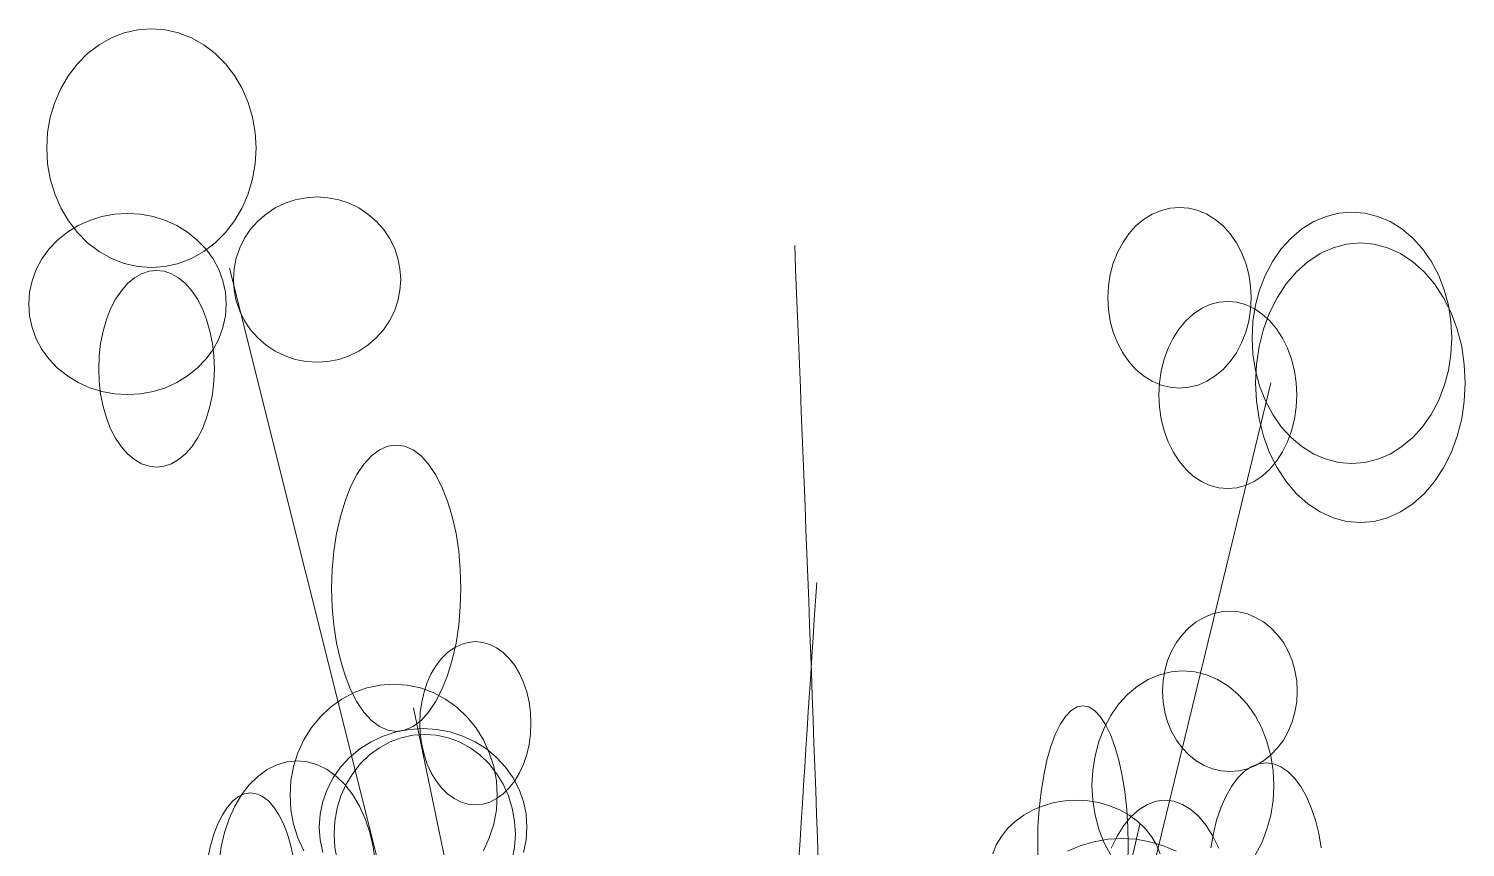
# Model space of a CAD drawing. Header units: millimetres. Extents: x -1800 to 33200, y -8500 to 38400.
# Drawn here: x 1602 to 3009, y 33192 to 33994 of the extents above; entities that cross this region are included whole.
import ezdxf

# ---------------------------------------------------------------- set-up
doc = ezdxf.new("R2010")
doc.units = ezdxf.units.MM
doc.layers.add('E-PLANT', color=3, linetype='Continuous', lineweight=13)

msp = doc.modelspace()

# ---------------------------------------------------------------- linework, layer by layer
at = {"layer": 'E-PLANT'}
for q in [(1798.9, 33759.6), (2818.9, 33647.3), (1978.9, 33329), (2690.4, 33215.1)]:
    msp.add_line((2330.8, 31636), q, dxfattribs=at)
for points in [[(1825, 33877.3), (1824.1, 33862), (1821.5, 33847), (1817.2, 33832.5), (1811.2, 33818.8), (1803.8, 33806.1), (1794.9, 33794.6), (1784.8, 33784.5), (1773.7, 33776), (1761.6, 33769.2), (1748.9, 33764.3), (1735.8, 33761.3), (1722.4, 33760.3), (1709, 33761.3), (1695.8, 33764.3), (1683.1, 33769.2), (1671.1, 33776), (1659.9, 33784.5), (1649.8, 33794.6), (1641, 33806.1), (1633.5, 33818.8), (1627.6, 33832.5), (1623.3, 33847), (1620.6, 33862), (1619.8, 33877.3), (1620.6, 33892.5), (1623.3, 33907.5), (1627.6, 33922), (1633.5, 33935.7), (1641, 33948.4), (1649.8, 33959.9), (1659.9, 33970), (1671.1, 33978.5), (1683.1, 33985.3), (1695.8, 33990.2), (1709, 33993.2), (1722.4, 33994.2), (1735.8, 33993.2), (1748.9, 33990.2), (1761.6, 33985.3), (1773.7, 33978.5), (1784.8, 33970), (1794.9, 33959.9), (1803.8, 33948.4), (1811.2, 33935.7), (1817.2, 33922), (1821.5, 33907.5), (1824.1, 33892.5), (1825, 33877.3)], [(1966.5, 33748.5), (1965.8, 33737.9), (1963.7, 33727.5), (1960.3, 33717.5), (1955.5, 33708), (1949.6, 33699.2), (1942.5, 33691.3), (1934.4, 33684.3), (1925.5, 33678.4), (1915.9, 33673.7), (1905.8, 33670.3), (1895.2, 33668.2), (1884.6, 33667.6), (1873.9, 33668.2), (1863.3, 33670.3), (1853.2, 33673.7), (1843.6, 33678.4), (1834.7, 33684.3), (1826.6, 33691.3), (1819.5, 33699.2), (1813.6, 33708), (1808.8, 33717.5), (1805.4, 33727.5), (1803.3, 33737.9), (1802.6, 33748.5), (1803.3, 33759), (1805.4, 33769.4), (1808.8, 33779.5), (1813.6, 33788.9), (1819.5, 33797.7), (1826.6, 33805.7), (1834.7, 33812.7), (1843.6, 33818.6), (1853.2, 33823.3), (1863.3, 33826.7), (1873.9, 33828.7), (1884.6, 33829.4), (1895.2, 33828.7), (1905.8, 33826.7), (1915.9, 33823.3), (1925.5, 33818.6), (1934.4, 33812.7), (1942.5, 33805.7), (1949.6, 33797.7), (1955.5, 33788.9), (1960.3, 33779.5), (1963.7, 33769.4), (1965.8, 33759), (1966.5, 33748.5)], [(1795.7, 33724.5), (1794.9, 33712.9), (1792.4, 33701.5), (1788.3, 33690.5), (1782.7, 33680.1), (1775.7, 33670.5), (1767.3, 33661.8), (1757.8, 33654.1), (1747.3, 33647.7), (1736, 33642.5), (1724, 33638.8), (1711.6, 33636.5), (1698.9, 33635.8), (1686.3, 33636.5), (1673.9, 33638.8), (1661.9, 33642.5), (1650.6, 33647.7), (1640, 33654.1), (1630.5, 33661.8), (1622.2, 33670.5), (1615.1, 33680.1), (1609.6, 33690.5), (1605.5, 33701.5), (1603, 33712.9), (1602.2, 33724.5), (1603, 33736.1), (1605.5, 33747.4), (1609.6, 33758.4), (1615.1, 33768.8), (1622.2, 33778.5), (1630.5, 33787.2), (1640, 33794.8), (1650.6, 33801.3), (1661.9, 33806.4), (1673.9, 33810.1), (1686.3, 33812.4), (1698.9, 33813.2), (1711.6, 33812.4), (1724, 33810.1), (1736, 33806.4), (1747.3, 33801.3), (1757.8, 33794.8), (1767.3, 33787.2), (1775.7, 33778.5), (1782.7, 33768.8), (1788.3, 33758.4), (1792.4, 33747.4), (1794.9, 33736.1), (1795.7, 33724.5)], [(2799.5, 33730.7), (2798.9, 33719.2), (2797.1, 33707.8), (2794.2, 33696.8), (2790.1, 33686.5), (2785, 33676.8), (2779, 33668.1), (2772.1, 33660.5), (2764.4, 33654.1), (2756.2, 33648.9), (2747.5, 33645.2), (2738.5, 33643), (2729.3, 33642.2), (2720.2, 33643), (2711.2, 33645.2), (2702.5, 33648.9), (2694.2, 33654.1), (2686.6, 33660.5), (2679.7, 33668.1), (2673.7, 33676.8), (2668.6, 33686.5), (2664.5, 33696.8), (2661.5, 33707.8), (2659.8, 33719.2), (2659.2, 33730.7), (2659.8, 33742.3), (2661.5, 33753.6), (2664.5, 33764.6), (2668.6, 33775), (2673.7, 33784.6), (2679.7, 33793.3), (2686.6, 33801), (2694.2, 33807.4), (2702.5, 33812.5), (2711.2, 33816.2), (2720.2, 33818.5), (2729.3, 33819.2), (2738.5, 33818.5), (2747.5, 33816.2), (2756.2, 33812.5), (2764.4, 33807.4), (2772.1, 33801), (2779, 33793.3), (2785, 33784.6), (2790.1, 33775), (2794.2, 33764.6), (2797.1, 33753.6), (2798.9, 33742.3), (2799.5, 33730.7)], [(2996, 33691.4), (2995.2, 33675.3), (2992.7, 33659.5), (2988.6, 33644.3), (2982.9, 33629.8), (2975.8, 33616.4), (2967.4, 33604.3), (2957.8, 33593.7), (2947.1, 33584.8), (2935.6, 33577.6), (2923.5, 33572.5), (2911, 33569.3), (2898.2, 33568.3), (2885.4, 33569.3), (2872.9, 33572.5), (2860.8, 33577.6), (2849.3, 33584.8), (2838.7, 33593.7), (2829, 33604.3), (2820.6, 33616.4), (2813.5, 33629.8), (2807.8, 33644.3), (2803.7, 33659.5), (2801.2, 33675.3), (2800.4, 33691.4), (2801.2, 33707.5), (2803.7, 33723.3), (2807.8, 33738.5), (2813.5, 33753), (2820.6, 33766.4), (2829, 33778.5), (2838.7, 33789.1), (2849.3, 33798.1), (2860.8, 33805.2), (2872.9, 33810.4), (2885.4, 33813.5), (2898.2, 33814.6), (2911, 33813.5), (2923.5, 33810.4), (2935.6, 33805.2), (2947.1, 33798.1), (2957.8, 33789.1), (2967.4, 33778.5), (2975.8, 33766.4), (2982.9, 33753), (2988.6, 33738.5), (2992.7, 33723.3), (2995.2, 33707.5), (2996, 33691.4)], [(3009.2, 33647.4), (3008.3, 33629.5), (3005.7, 33611.9), (3001.4, 33595), (2995.5, 33578.9), (2988, 33564), (2979.1, 33550.6), (2969, 33538.7), (2957.8, 33528.8), (2945.8, 33520.9), (2933.1, 33515.1), (2919.9, 33511.6), (2906.5, 33510.4), (2893, 33511.6), (2879.9, 33515.1), (2867.1, 33520.9), (2855.1, 33528.8), (2843.9, 33538.7), (2833.8, 33550.6), (2824.9, 33564), (2817.5, 33578.9), (2811.5, 33595), (2807.2, 33611.9), (2804.6, 33629.5), (2803.7, 33647.4), (2804.6, 33665.2), (2807.2, 33682.8), (2811.5, 33699.8), (2817.5, 33715.8), (2824.9, 33730.7), (2833.8, 33744.2), (2843.9, 33756), (2855.1, 33766), (2867.1, 33773.9), (2879.9, 33779.6), (2893, 33783.1), (2906.5, 33784.3), (2919.9, 33783.1), (2933.1, 33779.6), (2945.8, 33773.9), (2957.8, 33766), (2969, 33756), (2979.1, 33744.2), (2988, 33730.7), (2995.5, 33715.8), (3001.4, 33699.8), (3005.7, 33682.8), (3008.3, 33665.2), (3009.2, 33647.4)], [(1784, 33661.1), (1783.6, 33648.5), (1782.1, 33636.2), (1779.7, 33624.2), (1776.4, 33612.9), (1772.3, 33602.4), (1767.4, 33593), (1761.9, 33584.7), (1755.7, 33577.7), (1749, 33572.1), (1742, 33568), (1734.8, 33565.6), (1727.4, 33564.8), (1720, 33565.6), (1712.7, 33568), (1705.7, 33572.1), (1699, 33577.7), (1692.9, 33584.7), (1687.3, 33593), (1682.4, 33602.4), (1678.3, 33612.9), (1675, 33624.2), (1672.6, 33636.2), (1671.2, 33648.5), (1670.7, 33661.1), (1671.2, 33673.7), (1672.6, 33686), (1675, 33698), (1678.3, 33709.3), (1682.4, 33719.7), (1687.3, 33729.2), (1692.9, 33737.5), (1699, 33744.5), (1705.7, 33750.1), (1712.7, 33754.1), (1720, 33756.6), (1727.4, 33757.4), (1734.8, 33756.6), (1742, 33754.1), (1749, 33750.1), (1755.7, 33744.5), (1761.9, 33737.5), (1767.4, 33729.2), (1772.3, 33719.7), (1776.4, 33709.3), (1779.7, 33698), (1782.1, 33686), (1783.6, 33673.7), (1784, 33661.1)], [(2844.1, 33635.4), (2843.5, 33623.4), (2841.8, 33611.7), (2838.9, 33600.3), (2835, 33589.6), (2830.1, 33579.6), (2824.3, 33570.6), (2817.7, 33562.7), (2810.3, 33556), (2802.4, 33550.7), (2794, 33546.9), (2785.4, 33544.5), (2776.6, 33543.7), (2767.8, 33544.5), (2759.1, 33546.9), (2750.8, 33550.7), (2742.8, 33556), (2735.5, 33562.7), (2728.9, 33570.6), (2723, 33579.6), (2718.1, 33589.6), (2714.2, 33600.3), (2711.4, 33611.7), (2709.7, 33623.4), (2709.1, 33635.4), (2709.7, 33647.3), (2711.4, 33659.1), (2714.2, 33670.5), (2718.1, 33681.2), (2723, 33691.2), (2728.9, 33700.2), (2735.5, 33708.1), (2742.8, 33714.7), (2750.8, 33720), (2759.1, 33723.9), (2767.8, 33726.2), (2776.6, 33727), (2785.4, 33726.2), (2794, 33723.9), (2802.4, 33720), (2810.3, 33714.7), (2817.7, 33708.1), (2824.3, 33700.2), (2830.1, 33691.2), (2835, 33681.2), (2838.9, 33670.5), (2841.8, 33659.1), (2843.5, 33647.3), (2844.1, 33635.4)], [(2025.5, 33446.1), (2024.9, 33427.8), (2023.3, 33409.8), (2020.7, 33392.4), (2017, 33376), (2012.4, 33360.7), (2006.9, 33346.9), (2000.7, 33334.8), (1993.8, 33324.6), (1986.4, 33316.5), (1978.6, 33310.6), (1970.4, 33307), (1962.2, 33305.8), (1953.9, 33307), (1945.8, 33310.6), (1938, 33316.5), (1930.5, 33324.6), (1923.6, 33334.8), (1917.4, 33346.9), (1912, 33360.7), (1907.4, 33376), (1903.7, 33392.4), (1901, 33409.8), (1899.4, 33427.8), (1898.9, 33446.1), (1899.4, 33464.4), (1901, 33482.4), (1903.7, 33499.8), (1907.4, 33516.3), (1912, 33531.5), (1917.4, 33545.3), (1923.6, 33557.4), (1930.5, 33567.6), (1938, 33575.7), (1945.8, 33581.6), (1953.9, 33585.2), (1962.2, 33586.4), (1970.4, 33585.2), (1978.6, 33581.6), (1986.4, 33575.7), (1993.8, 33567.6), (2000.7, 33557.4), (2006.9, 33545.3), (2012.4, 33531.5), (2017, 33516.3), (2020.7, 33499.8), (2023.3, 33482.4), (2024.9, 33464.4), (2025.5, 33446.1)], [(2844.7, 33345.1), (2844.1, 33334.9), (2842.4, 33324.8), (2839.7, 33315.1), (2835.8, 33305.9), (2831.1, 33297.4), (2825.4, 33289.7), (2818.9, 33282.9), (2811.7, 33277.2), (2803.9, 33272.6), (2795.8, 33269.3), (2787.3, 33267.3), (2778.7, 33266.7), (2770.1, 33267.3), (2761.6, 33269.3), (2753.4, 33272.6), (2745.7, 33277.2), (2738.5, 33282.9), (2732, 33289.7), (2726.3, 33297.4), (2721.5, 33305.9), (2717.7, 33315.1), (2714.9, 33324.8), (2713.2, 33334.9), (2712.7, 33345.1), (2713.2, 33355.4), (2714.9, 33365.4), (2717.7, 33375.2), (2721.5, 33384.4), (2726.3, 33392.9), (2732, 33400.6), (2738.5, 33407.4), (2745.7, 33413.1), (2753.4, 33417.6), (2761.6, 33420.9), (2770.1, 33422.9), (2778.7, 33423.6), (2787.3, 33422.9), (2795.8, 33420.9), (2803.9, 33417.6), (2811.7, 33413.1), (2818.9, 33407.4), (2825.4, 33400.6), (2831.1, 33392.9), (2835.8, 33384.4), (2839.7, 33375.2), (2842.4, 33365.4), (2844.1, 33355.4), (2844.7, 33345.1)], [(2094.1, 33313.9), (2093.7, 33303.5), (2092.3, 33293.2), (2090, 33283.3), (2086.8, 33273.9), (2082.9, 33265.3), (2078.2, 33257.4), (2072.8, 33250.5), (2066.9, 33244.7), (2060.5, 33240.1), (2053.8, 33236.7), (2046.8, 33234.7), (2039.7, 33234), (2032.6, 33234.7), (2025.6, 33236.7), (2018.9, 33240.1), (2012.5, 33244.7), (2006.6, 33250.5), (2001.2, 33257.4), (1996.5, 33265.3), (1992.6, 33273.9), (1989.4, 33283.3), (1987.1, 33293.2), (1985.7, 33303.5), (1985.3, 33313.9), (1985.7, 33324.3), (1987.1, 33334.6), (1989.4, 33344.5), (1992.6, 33353.8), (1996.5, 33362.5), (2001.2, 33370.4), (2006.6, 33377.3), (2012.5, 33383.1), (2018.9, 33387.7), (2025.6, 33391), (2032.6, 33393.1), (2039.7, 33393.8), (2046.8, 33393.1), (2053.8, 33391), (2060.5, 33387.7), (2066.9, 33383.1), (2072.8, 33377.3), (2078.2, 33370.4), (2082.9, 33362.5), (2086.8, 33353.8), (2090, 33344.5), (2092.3, 33334.6), (2093.7, 33324.3), (2094.1, 33313.9)]]:
    msp.add_lwpolyline(points, close=True, dxfattribs=at)
for points in [[(2662, 33184.6), (2655.5, 33196.8), (2650.4, 33210), (2646.6, 33223.9), (2644.3, 33238.3), (2643.6, 33252.9), (2644.3, 33267.6), (2646.6, 33282), (2650.4, 33295.9), (2655.5, 33309.1), (2662, 33321.3), (2669.7, 33332.4), (2678.4, 33342), (2688.1, 33350.2), (2698.6, 33356.7), (2709.6, 33361.4), (2721, 33364.3), (2732.6, 33365.3), (2744.3, 33364.3), (2755.7, 33361.4), (2766.7, 33356.7), (2777.2, 33350.2), (2786.9, 33342), (2795.6, 33332.4), (2803.3, 33321.3), (2809.8, 33309.1), (2814.9, 33295.9), (2818.7, 33282), (2820.9, 33267.6), (2821.7, 33252.9), (2821.7, 33252.9), (2820.9, 33238.3), (2818.7, 33223.9), (2814.9, 33210), (2809.8, 33196.8), (2803.3, 33184.6)], [(1871.8, 33188.9), (1865.9, 33201.7), (1861.6, 33215.1), (1859, 33229.1), (1858.2, 33243.3), (1859, 33257.5), (1861.6, 33271.5), (1865.9, 33285), (1871.8, 33297.7), (1879.1, 33309.6), (1887.9, 33320.3), (1897.9, 33329.7), (1908.9, 33337.6), (1920.8, 33343.9), (1933.4, 33348.4), (1946.4, 33351.2), (1959.6, 33352.2), (1972.9, 33351.2), (1985.9, 33348.4), (1998.4, 33343.9), (2010.3, 33337.6), (2021.4, 33329.7), (2031.3, 33320.3), (2040.1, 33309.6), (2047.5, 33297.7), (2053.3, 33285), (2057.6, 33271.5), (2060.2, 33257.5), (2061.1, 33243.3), (2061.1, 33243.3), (2060.2, 33229.1), (2057.6, 33215.1), (2053.3, 33201.7), (2047.5, 33188.9)], [(2590.7, 33176.7), (2590.4, 33194.5), (2590.7, 33212.3), (2591.9, 33229.8), (2593.7, 33246.7), (2596.3, 33262.7), (2599.5, 33277.6), (2603.4, 33291), (2607.7, 33302.7), (2612.6, 33312.7), (2617.8, 33320.6), (2623.3, 33326.3), (2629, 33329.8), (2634.8, 33330.9), (2640.6, 33329.8), (2646.2, 33326.3), (2651.7, 33320.6), (2657, 33312.7), (2661.8, 33302.7), (2666.1, 33291), (2670, 33277.6), (2673.2, 33262.7), (2675.8, 33246.7), (2677.6, 33229.8), (2678.8, 33212.3), (2679.2, 33194.5), (2679.2, 33194.5), (2678.8, 33176.7)], [(1890.2, 33187.2), (1887.6, 33199.6), (1886.7, 33212.2), (1887.6, 33224.8), (1890.2, 33237.1), (1894.5, 33249.1), (1900.3, 33260.4), (1907.7, 33270.9), (1916.5, 33280.4), (1926.5, 33288.7), (1937.6, 33295.7), (1949.5, 33301.3), (1962.1, 33305.3), (1975.2, 33307.8), (1988.5, 33308.6), (2001.7, 33307.8), (2014.8, 33305.3), (2027.4, 33301.3), (2039.3, 33295.7), (2050.4, 33288.7), (2060.4, 33280.4), (2069.2, 33270.9), (2076.6, 33260.4), (2082.5, 33249.1), (2086.7, 33237.1), (2089.3, 33224.8), (2090.2, 33212.2), (2090.2, 33212.2), (2089.3, 33199.6), (2086.7, 33187.2)], [(1904.3, 33180.1), (1902, 33192.6), (1901.3, 33205.3), (1902, 33218.1), (1904.3, 33230.6), (1908, 33242.7), (1913.2, 33254.1), (1919.6, 33264.7), (1927.3, 33274.3), (1936, 33282.8), (1945.7, 33289.8), (1956.1, 33295.5), (1967.1, 33299.6), (1978.5, 33302.1), (1990, 33302.9), (2001.6, 33302.1), (2013, 33299.6), (2024, 33295.5), (2034.4, 33289.8), (2044.1, 33282.8), (2052.8, 33274.3), (2060.5, 33264.7), (2066.9, 33254.1), (2072.1, 33242.7), (2075.8, 33230.6), (2078, 33218.1), (2078.8, 33205.3), (2078.8, 33205.3), (2078, 33192.6), (2075.8, 33180.1)], [(1788.7, 33178.2), (1790.7, 33192.7), (1793.9, 33206.8), (1798.4, 33220.2), (1804, 33232.5), (1810.6, 33243.7), (1818.2, 33253.5), (1826.6, 33261.8), (1835.6, 33268.4), (1845.1, 33273.2), (1855, 33276.1), (1865.1, 33277), (1875.1, 33276.1), (1885, 33273.2), (1894.5, 33268.4), (1903.6, 33261.8), (1912, 33253.5), (1919.5, 33243.7), (1926.2, 33232.5), (1931.8, 33220.2), (1936.2, 33206.8), (1939.5, 33192.7), (1941.4, 33178.2)], [(2760.1, 33191.8), (2762.5, 33205.7), (2765.7, 33218.9), (2769.8, 33231.1), (2774.6, 33242.1), (2780.1, 33251.8), (2786.2, 33260), (2792.7, 33266.5), (2799.6, 33271.2), (2806.8, 33274), (2814.1, 33275), (2821.4, 33274), (2828.6, 33271.2), (2835.5, 33266.5), (2842, 33260), (2848.1, 33251.8), (2853.6, 33242.1), (2858.4, 33231.1), (2862.5, 33218.9), (2865.7, 33205.7), (2868.1, 33191.8)], [(1777.6, 33181.6), (1780.2, 33193.8), (1783.5, 33205.1), (1787.4, 33215.3), (1791.9, 33224.2), (1796.8, 33231.8), (1802.2, 33237.8), (1807.8, 33242.1), (1813.6, 33244.8), (1819.5, 33245.7), (1825.4, 33244.8), (1831.3, 33242.1), (1836.9, 33237.8), (1842.2, 33231.8), (1847.1, 33224.2), (1851.6, 33215.3), (1855.5, 33205.1), (1858.8, 33193.8), (1861.4, 33181.6)], [(2546.4, 33185.8), (2549.9, 33194.6), (2554.9, 33202.9), (2561, 33210.7), (2568.4, 33217.7), (2576.7, 33223.8), (2585.9, 33229), (2595.9, 33233.1), (2606.4, 33236.1), (2617.3, 33237.9), (2628.4, 33238.5), (2639.5, 33237.9), (2650.4, 33236.1), (2660.9, 33233.1), (2670.9, 33229), (2680.1, 33223.8), (2688.5, 33217.7), (2695.8, 33210.7), (2702, 33202.9), (2706.9, 33194.6), (2710.5, 33185.8)], [(2662.5, 33191.5), (2668.2, 33203.3), (2674.8, 33213.7), (2682, 33222.4), (2689.8, 33229.3), (2698, 33234.4), (2706.5, 33237.5), (2715.1, 33238.5), (2723.8, 33237.5), (2732.3, 33234.4), (2740.5, 33229.3), (2748.3, 33222.4), (2755.5, 33213.7), (2762, 33203.3), (2767.7, 33191.5)], [(2619.7, 33188.4), (2632.1, 33193.9), (2645.3, 33197.8), (2659, 33200.2), (2672.9, 33201), (2686.8, 33200.2), (2700.4, 33197.8), (2713.6, 33193.9), (2726.1, 33188.4)]]:
    msp.add_lwpolyline(points, dxfattribs=at)
for points in [[(2374, 30810.7), (2395.6, 32296.2), (2352.4, 33781.8)], [(2287.7, 30810.7), (2309.2, 32296.2), (2374, 33451.7)]]:
    msp.add_spline(points, degree=3, dxfattribs=at)

doc.saveas('drawing.dxf')
